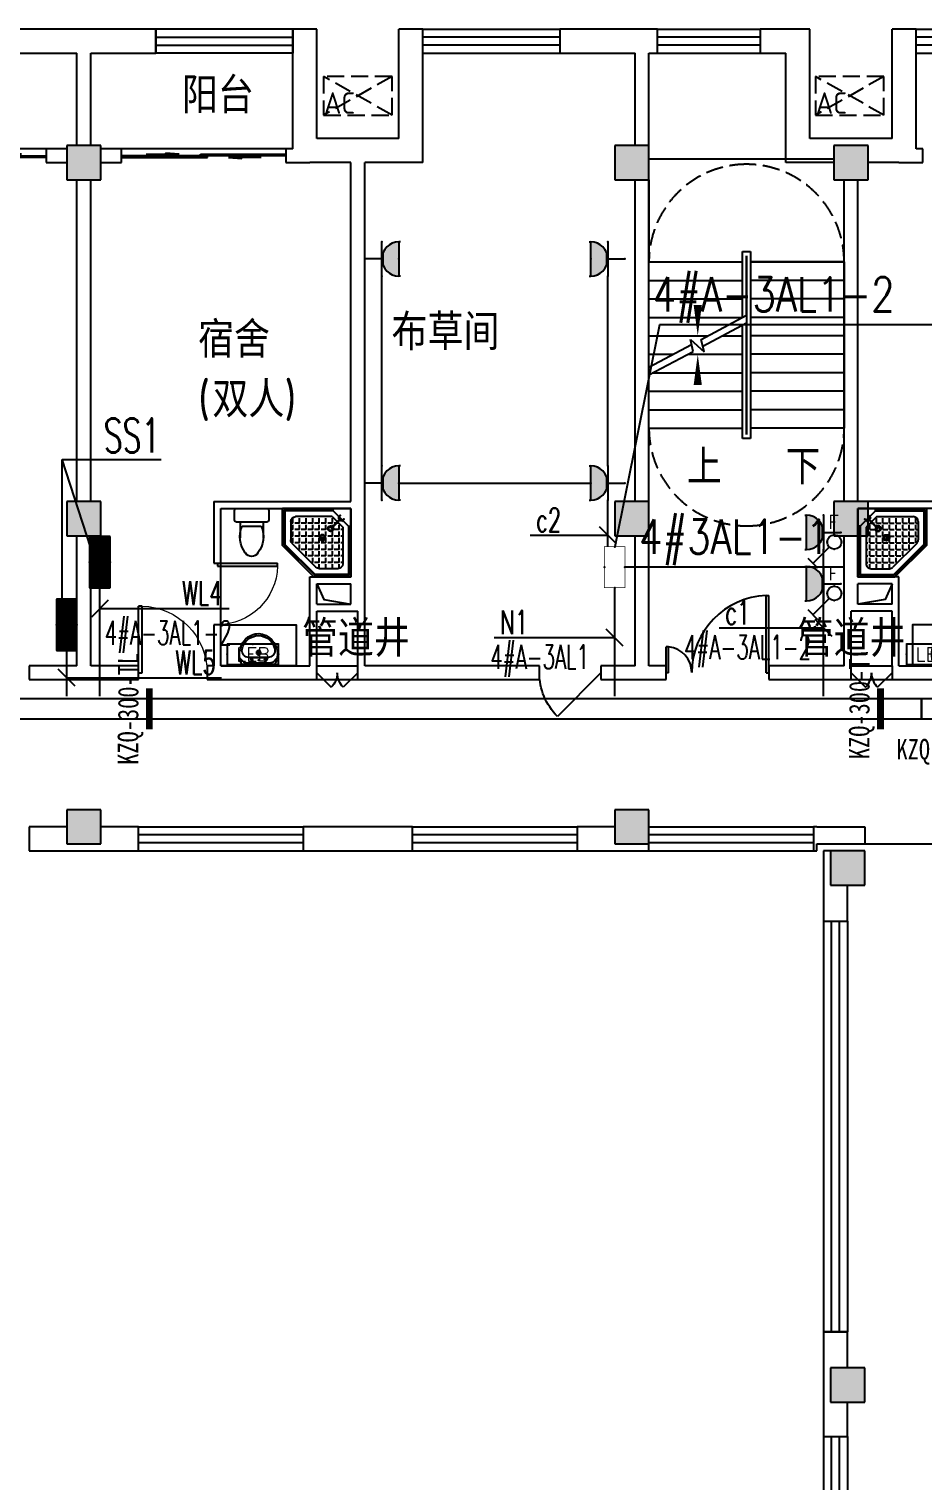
# Model space of a CAD drawing. Extents: x 1725663 to 4653551, y -550461 to 248782.
# Drawn here: x 2143250 to 2156300, y -328755 to -307554 of the extents above; entities that cross this region are included whole.
import ezdxf
from ezdxf.enums import TextEntityAlignment as Align

# ---------------------------------------------------------------- set-up
doc = ezdxf.new("R2010")
doc.units = 0
doc.header["$LTSCALE"] = 1000
doc.linetypes.add('DASH', pattern=[0.35, 0.25, -0.1])
for name, color, linetype in [('0-底图', 7, 'Continuous'), ('A-FLOR-STRS', 140, 'Continuous'), ('CABLETRAY', 4, 'Continuous'), ('CLAYER', 7, 'Continuous'), ('COLUMN', 255, 'Continuous'), ('DBZ', 7, 'Continuous'), ('DIM-照明', 3, 'Continuous'), ('DIM-箱柜', 7, 'Continuous'), ('DIM_SYMB', 3, 'Continuous'), ('DOOR_FIRE', 4, 'Continuous'), ('EQUIP-插座', 3, 'Continuous'), ('EQUIP-照明', 3, 'Continuous'), ('EQUIP-箱柜', 3, 'Continuous'), ('fur', 253, 'Continuous'), ('PUB_HATCH', 8, 'Continuous'), ('PUB_TEXT', 7, 'Continuous'), ('STAIR', 2, 'Continuous'), ('TEL_TEXT', 7, 'Continuous'), ('WALL', 2, 'Continuous'), ('WINDOW', 4, 'Continuous'), ('WIRE-照明', 6, 'Continuous'), ('抗震支吊架', 2, 'Continuous'), ('洁具', 213, 'Continuous'), ('空调外机', 211, 'Continuous')]:
    doc.layers.add(name, color=color, linetype=linetype)
doc.styles.add('_TCH_DIM', font='SIMPLEX', dxfattribs={"width": 0.8, "height": 5, "bigfont": 'HZTXT'})
doc.styles.add('_TEL_DIM', font='SIMPLEX', dxfattribs={"width": 0.8, "height": 3.5, "bigfont": 'HZTXT'})
doc.styles.add('kzcad', font='', dxfattribs={"width": 0.8})
doc.styles.get("Standard").update_dxf_attribs({"font": 'geniso.shx', "bigfont": 'hztxt.shx'})
doc.styles.get('kzcad').set_extended_font_data('SimSun')

# ---------------------------------------------------------------- blocks, each defined once
blk = doc.blocks.new('$equip_U$00000177(WIN7-PC-dian)')
at = {"const_width": 0.02}
blk.add_lwpolyline([(-0.6, 0.6), (0.6, 0.6), (0.6, 0), (-0.6, 0)], close=True, dxfattribs=at)
for p in [(0, 0.6), (-0.6, 0.3), (0, 0), (0.6, 0.3)]:
    blk.add_point(p)
at = {"color": 7, "style": '_TEL_DIM', "flags": 1}
for tag in ['A', 'REMARK']:
    blk.add_attdef(tag, text='', height=0.00002, dxfattribs=at).set_placement((0, 0), align=Align.MIDDLE_CENTER)
blk = doc.blocks.new('*X490')
at = {"color": 0}
for p, q in [((-250, 33), (-83, 200)), ((-250, 68), (-118, 200)), ((-250, 104), (-154, 200)), ((-250, 139), (-189, 200)), ((-250, 174), (-224, 200)), ((-247, 0), (-47, 200)), ((-212, 0), (-12, 200)), ((-177, 0), (23, 200)), ((-141, 0), (59, 200)), ((-106, 0), (94, 200)), ((-71, 0), (129, 200)), ((-35, 0), (165, 200)), ((0, 0), (200, 200)), ((35, 0), (235, 200)), ((71, 0), (250, 179)), ((106, 0), (250, 144)), ((141, 0), (250, 109)), ((177, 0), (250, 73)), ((212, 0), (250, 38)), ((247, 0), (250, 3))]:
    blk.add_line(p, q, dxfattribs=at)
blk = doc.blocks.new('$equip$00002943')
for p, q in [((-0.75, 0.6), (-0.75, 0)), ((0.75, 0.6), (-0.75, 0.6)), ((0.75, 0), (0.75, 0.6)), ((-0.75, 0), (0.75, 0))]:
    blk.add_line(p, q)
for points, const_width in [([(-0.75, 0.3), (0.75, 0.3)], 0.6), ([(-0.75, 0.6), (-0.75, 0), (0.75, 0), (0.75, 0.6), (-0.75, 0.6), (-0.75, 0)], 0.02)]:
    blk.add_lwpolyline(points, dxfattribs=dict(const_width=const_width))
for p in [(0, 0.6), (-0.75, 0.3), (0, 0), (0.75, 0.3)]:
    blk.add_point(p)
at = {"xscale": 0.00300000000061118, "yscale": 0.00300000000061118, "zscale": 0.00300000000061118}
blk.add_blockref('*X490', (0, 0), dxfattribs=at)
at = {"color": 7, "style": '_TEL_DIM', "flags": 1}
for tag in ['A', 'REMARK']:
    blk.add_attdef(tag, text='', height=0.00002, dxfattribs=at).set_placement((0, 0), align=Align.MIDDLE_CENTER)
blk = doc.blocks.new('$equip$00001764')
for p, q in [((-0.5, 1.05), (-0.5, 1)), ((-0.5, 1), (0.5, 1)), ((0.5, 1.05), (0.5, 1)), ((0.5, 0.5), (-0.5, 0.5)), ((0, 0.5), (0, 0))]:
    blk.add_line(p, q)
blk.add_arc((0, 1), 0.5, 180, 0)
for p in [(-0.5, 0.5), (0.5, 0.5), (0, 0)]:
    blk.add_point(p)
for points in [[(0.433, 0.75), (-0.433, 0.75), (0.5, 1), (-0.5, 1)], [(0.25, 0.567), (-0.25, 0.567), (0.433, 0.75), (-0.433, 0.75)], [(0, 0.5), (0, 0.5), (0.25, 0.567), (-0.25, 0.567)]]:
    blk.add_solid(points)
at = {"color": 7, "style": '_TEL_DIM'}
blk.add_attdef('$TEXT$', text='', height=0.4, dxfattribs=at).set_placement((0.303, 0.211), align=Align.MIDDLE_CENTER)
at = {"color": 7, "style": '_TEL_DIM', "flags": 1}
blk.add_attdef('A', text='', height=0.00002, dxfattribs=at).set_placement((0, 0), align=Align.MIDDLE_CENTER)
blk = doc.blocks.new('$equip$00002327')
for p, q in [((0.484, 0.975), (0.766, 0.692)), ((0.147, 0.356), (0.625, 0.833))]:
    blk.add_line(p, q)
blk.add_circle((0, 0.208), 0.208)
for p in [(-0.208, 0.208), (0, 0.417), (0, 0), (0.208, 0.208)]:
    blk.add_point(p)
at = {"color": 7, "flags": 1}
blk.add_attdef('A', text='', height=0.00002, dxfattribs=at).set_placement((0, 0), align=Align.MIDDLE_CENTER)
blk = doc.blocks.new('$equip$00001237')
for p, q in [((-0.5, 1.05), (-0.5, 1)), ((-0.5, 1), (0.5, 1)), ((0.5, 1.05), (0.5, 1)), ((0.5, 0.5), (-0.5, 0.5)), ((0, 0.5), (0, 0))]:
    blk.add_line(p, q)
blk.add_arc((0, 1), 0.5, 180, 0)
for p in [(0, 1), (-0.5, 0.5), (0.5, 0.5), (0, 0)]:
    blk.add_point(p)
for points in [[(0.433, 0.75), (-0.433, 0.75), (0.5, 1), (-0.5, 1)], [(0.25, 0.567), (-0.25, 0.567), (0.433, 0.75), (-0.433, 0.75)], [(0, 0.5), (0, 0.5), (0.25, 0.567), (-0.25, 0.567)]]:
    blk.add_solid(points)
at = {"flags": 9}
blk.add_attdef('A', (0, 0), '', height=0.00002, dxfattribs=at)
blk = doc.blocks.new('$equip$00002908')
for p, q in [((0.75, 0.6), (-0.75, 0.6)), ((-0.75, 0.6), (-0.75, 0)), ((0.75, 0), (0.75, 0.6)), ((-0.75, 0), (0.75, 0))]:
    blk.add_line(p, q)
at = {"const_width": 0.04}
blk.add_lwpolyline([(-0.75, 0.6), (-0.75, 0), (0.75, 0), (0.75, 0.6), (-0.75, 0.6), (-0.75, 0)], dxfattribs=at)
for p in [(0, 0.6), (-0.75, 0.3), (0, 0), (0.75, 0.3)]:
    blk.add_point(p)
at = {"color": 7, "style": '_TEL_DIM'}
blk.add_attdef('$TEXT$', text='', height=0.4, dxfattribs=at).set_placement((0, 0.3), align=Align.MIDDLE_CENTER)
at = {"color": 7, "style": '_TEL_DIM', "flags": 1}
for tag in ['A', 'REMARK']:
    blk.add_attdef(tag, text='', height=0.00002, dxfattribs=at).set_placement((0, 0), align=Align.MIDDLE_CENTER)
blk = doc.blocks.new('1F平面-CAD导入_dwg_Drawing4_t3_dwg_$plan$00001613-474159-1F-927810-1F')
at = {"layer": '洁具'}
for p, q in [((-30, 250), (-170, 250)), ((-200, 170), (-430, 170)), ((-260, -140), (-260, 140)), ((-200, -170), (-200, -220)), ((-170, -250), (-30, -250))]:
    blk.add_line(p, q, dxfattribs=at)
for points in [[(-200, 220), (-200, 170), (-200, -170), (-430, -170)], [(0, -220), (0, 220)]]:
    blk.add_lwpolyline(points, dxfattribs=at)
for centre, radius, start, end in [((-170, 220), 30, 90, 180), ((-30, 220), 30, 0, 90), ((-590, 0), 110, 123.4509, 236.5491), ((-413, -227), 398, 67.4505, 126.6381), ((-413, 227), 398, 233.3619, 292.5495), ((-170, -220), 30, 180, 270), ((-30, -220), 30, 270, 0)]:
    blk.add_arc(centre, radius, start, end, dxfattribs=at)
blk = doc.blocks.new('$lvtry$00000169')
at = {"color": 0}
for p, q in [((259, -36), (259, 0)), ((259, -36), (36, -259)), ((276, -120), (120, -276)), ((144, -151), (291, -298)), ((151, -144), (298, -291)), ((259, -24), (976, -24)), ((259, -36), (964, -36)), ((270, -213), (270, -143)), ((276, -120), (808, -120)), ((366, -213), (366, -143)), ((462, -213), (462, -143)), ((558, -213), (558, -143)), ((655, -213), (655, -143)), ((751, -213), (751, -143)), ((847, -213), (847, -143)), ((880, -192), (880, -460)), ((964, -36), (976, -24)), ((964, -36), (964, -525)), ((976, -24), (976, -530)), ((36, -259), (0, -259)), ((24, -259), (24, -976)), ((36, -259), (36, -964)), ((120, -276), (120, -808)), ((120, -309), (147, -309)), ((120, -405), (147, -405)), ((173, -309), (173, -239)), ((173, -309), (243, -309)), ((173, -405), (173, -335)), ((173, -405), (243, -405)), ((183, -213), (205, -213)), ((220, -213), (243, -213)), ((270, -213), (340, -213)), ((270, -263), (270, -239)), ((270, -405), (270, -335)), ((270, -405), (340, -405)), ((334, -309), (340, -309)), ((366, -213), (436, -213)), ((366, -309), (366, -239)), ((366, -309), (436, -309)), ((366, -405), (366, -335)), ((366, -405), (379, -405)), ((462, -213), (532, -213)), ((462, -309), (462, -239)), ((462, -309), (532, -309)), ((462, -405), (462, -335)), ((462, -405), (532, -405)), ((558, -213), (628, -213)), ((558, -309), (558, -239)), ((558, -309), (628, -309)), ((558, -405), (558, -335)), ((558, -405), (628, -405)), ((655, -213), (725, -213)), ((655, -309), (655, -239)), ((655, -309), (725, -309)), ((655, -405), (655, -335)), ((655, -405), (725, -405)), ((751, -213), (821, -213)), ((751, -309), (751, -239)), ((751, -309), (821, -309)), ((751, -405), (751, -335)), ((751, -405), (821, -405)), ((847, -213), (880, -213)), ((847, -309), (847, -239)), ((847, -309), (880, -309)), ((847, -405), (847, -335)), ((847, -405), (880, -405)), ((120, -501), (147, -501)), ((120, -598), (147, -598)), ((173, -501), (173, -431)), ((173, -501), (243, -501)), ((173, -598), (173, -528)), ((173, -598), (243, -598)), ((173, -694), (173, -624)), ((270, -501), (270, -431)), ((270, -501), (340, -501)), ((270, -598), (270, -528)), ((270, -598), (340, -598)), ((270, -694), (270, -624)), ((366, -501), (366, -431)), ((366, -501), (436, -501)), ((366, -598), (366, -528)), ((366, -598), (436, -598)), ((366, -694), (366, -624)), ((462, -501), (462, -431)), ((462, -501), (532, -501)), ((462, -598), (462, -528)), ((462, -598), (532, -598)), ((462, -694), (462, -624)), ((859, -511), (511, -859)), ((964, -525), (525, -964)), ((976, -530), (530, -976)), ((558, -501), (558, -431)), ((558, -501), (628, -501)), ((558, -598), (558, -528)), ((558, -598), (628, -598)), ((558, -694), (558, -624)), ((655, -501), (655, -431)), ((655, -501), (725, -501)), ((655, -598), (655, -528)), ((655, -598), (725, -598)), ((655, -694), (655, -624)), ((751, -501), (751, -431)), ((751, -501), (821, -501)), ((751, -598), (751, -528)), ((751, -598), (773, -598)), ((847, -501), (847, -431)), ((847, -501), (867, -501)), ((964, -525), (976, -530)), ((120, -694), (147, -694)), ((120, -790), (147, -790)), ((173, -694), (243, -694)), ((173, -790), (173, -720)), ((173, -790), (243, -790)), ((173, -878), (173, -816)), ((270, -694), (340, -694)), ((270, -790), (270, -720)), ((270, -790), (340, -790)), ((270, -880), (270, -816)), ((366, -694), (436, -694)), ((366, -790), (366, -720)), ((366, -790), (436, -790)), ((366, -880), (366, -816)), ((462, -694), (532, -694)), ((462, -790), (462, -720)), ((462, -790), (532, -790)), ((462, -880), (462, -816)), ((558, -694), (628, -694)), ((558, -790), (558, -720)), ((558, -790), (580, -790)), ((655, -694), (676, -694)), ((36, -964), (24, -976)), ((24, -976), (530, -976)), ((36, -964), (525, -964)), ((192, -880), (460, -880)), ((525, -964), (530, -976))]:
    blk.add_line(p, q, dxfattribs=at)
blk.add_lwpolyline([(0, 0), (0, -1000), (540, -1000), (1000, -540), (1000, 0)], close=True)
for points in [[(0, 0), (0, -1000)], [(0, 0), (1000, 0)], [(1000, 0), (1000, -540)], [(136, -190), (148, -178), (132, -162), (121, -174)], [(190, -136), (178, -148), (162, -132), (174, -121)], [(1000, -540), (540, -1000)], [(0, -1000), (540, -1000)]]:
    blk.add_lwpolyline(points, close=True, dxfattribs=at)
for radius in [43.8, 31.1]:
    blk.add_circle((416, -428), radius, dxfattribs=at)
for centre, radius, start, end in [((808, -192), 72, 0, 90), ((296, -296), 40.6, 142.583, 128.4197), ((296, -296), 28.6, 145.828, 125.6599), ((808, -460), 72, 315, 0), ((192, -808), 72, 180, 270), ((460, -808), 72, 270, 315)]:
    blk.add_arc(centre, radius, start, end, dxfattribs=at)
for p in [(103, -156, 0), (156, -102, 0), (416, -428, 0)]:
    blk.add_point(p, dxfattribs=at)
blk = doc.blocks.new('$lvtry$00000178')
at = {"color": 0}
for p, q in [((-238, 0), (238, 0)), ((-214, -36), (-272, -91)), ((-180, -23), (180, -23)), ((-142, -105), (140, -105)), ((140, -105), (-142, -105)), ((216, -37), (268, -91))]:
    blk.add_line(p, q, dxfattribs=at)
blk.add_lwpolyline([(-104, -430, 0.224698), (110, -425, 0.348046), (269, -79), (239, 0), (-241, 0), (-271, -79, 0.356844)], format="xyb", close=True, dxfattribs=at)
for centre, radius in [((-100, -65), 16.3), ((1, -172), 31.6), ((100, -65), 16.3)]:
    blk.add_circle(centre, radius, dxfattribs=at)
at = {"color": 0, "lineweight": 13}
blk.add_circle((1, -172), 23, dxfattribs=at)
at = {"color": 0}
for centre, radius, start, end in [((-142, -205), 100, 90, 190.5602), ((-180, -73), 50, 90, 133.181), ((140, -205), 100, 349.4398, 90), ((180, -73), 50, 44.5607, 90), ((-1, -179), 243, 190.5602, 349.4398)]:
    blk.add_arc(centre, radius, start, end, dxfattribs=at)
for p in [(0, -65), (1, -172)]:
    blk.add_point(p, dxfattribs=at)
blk = doc.blocks.new('A$C70365C93')
at = {"layer": '洁具'}
blk.add_lwpolyline([(-1900, 2300), (-1900, 1700), (-800, 1700), (-800, 2300)], close=True, dxfattribs=at)
blk.add_blockref('$lvtry$00000178', (-1350, 2280), dxfattribs=at)
at = {"layer": '洁具', "rotation": 180}
blk.add_blockref('$lvtry$00000169', (0, 0), dxfattribs=at)
at = {"layer": '洁具', "extrusion": (0, 0, -1), "xscale": -1, "zscale": -1, "rotation": 90}
blk.add_blockref('1F平面-CAD导入_dwg_Drawing4_t3_dwg_$plan$00001613-474159-1F-927810-1F', (1450, 0), dxfattribs=at)
blk = doc.blocks.new('A$Cf5a72a1b')
at = {"layer": '空调外机', "linetype": 'DASH'}
for p, q in [((1000, 563), (0, 0)), ((1000, 0), (0, 563))]:
    blk.add_line(p, q, dxfattribs=at)
blk.add_lwpolyline([(1000, 563), (0, 563), (0, 0), (1000, 0)], close=True, dxfattribs=at)
at = {"layer": 'PUB_TEXT'}
blk.add_text('AC', height=315, dxfattribs=at).set_placement((5, 18))
blk = doc.blocks.new('$WINLIB2D$00000001')
at = {"color": 0}
for points in [[(-0.5, 0.5), (-0.5, -0.5)], [(-0.5, 0.5), (0.5, 0.5)], [(0.5, -0.5), (0.5, 0.5)], [(0.5, 0.1667), (-0.5, 0.1667)], [(0.5, -0.1667), (-0.5, -0.1667)], [(-0.5, -0.5), (0.5, -0.5)]]:
    blk.add_lwpolyline(points, dxfattribs=at)
blk = doc.blocks.new('$TCHSYS$WIN2D')
for p, q in [((-0.5, 0.5), (0.5, 0.5)), ((-0.5, 0.5), (-0.5, -0.5)), ((0.5, 0.5), (0.5, -0.5)), ((0.5, 0.1667), (-0.5, 0.1667)), ((0.5, -0.1667), (-0.5, -0.1667)), ((-0.5, -0.5), (0.5, -0.5))]:
    blk.add_line(p, q)
blk = doc.blocks.new('$DorLib2D$00000131')
at = {"color": 0, "linetype": 'Continuous'}
for p, q in [((0.15, 0.125), (0.2319, 0.1973)), ((0.2319, 0.1973), (0.2319, 0.125)), ((-0.5, 0.125), (-0.5, 0)), ((0.0192, 0.125), (-0.5, 0.125)), ((0.0192, 0), (0.0192, 0.125)), ((0.35, 0.125), (0.15, 0.125)), ((-0.5, 0), (0.0192, 0)), ((-0.024, 0), (0.5, 0)), ((-0.024, -0.125), (-0.024, 0)), ((0.5, 0), (0.5, -0.125)), ((-0.35, -0.125), (-0.15, -0.125)), ((-0.2319, -0.1973), (-0.2319, -0.125)), ((-0.15, -0.125), (-0.2319, -0.1973)), ((0.5, -0.125), (-0.024, -0.125))]:
    blk.add_line(p, q, dxfattribs=at)
blk = doc.blocks.new('$DorLib2D$00000225')
at = {"color": 0}
for p, q in [((0.475, -0.001), (0.475, 0.752)), ((0.475, 0.752), (0.5, 0.752)), ((0.5, -0.001), (0.5, 0.752)), ((-0.5, 0), (-0.5, 0.252)), ((-0.475, 0.252), (-0.5, 0.252)), ((-0.475, 0), (-0.475, 0.252)), ((-0.475, 0), (-0.5, 0)), ((0.475, -0.001), (0.5, -0.001))]:
    blk.add_line(p, q, dxfattribs=at)
for centre, radius, start, end in [((0.505, -0.002), 0.755, 92.2493, 179.7238), ((-0.501, 0.003), 0.251, 359.7899, 84.0974)]:
    blk.add_arc(centre, radius, start, end, dxfattribs=at)
blk = doc.blocks.new('$DorLib2D$00000116')
at = {"color": 0}
for p, q in [((-0.5, 0), (-0.146, 0.354)), ((0.5, 0), (0.146, 0.354))]:
    blk.add_line(p, q, dxfattribs=at)
for centre, start, end in [((-0.5, 0), 0, 45), ((0.5, 0), 135, 180)]:
    blk.add_arc(centre, 0.5, start, end, dxfattribs=at)
blk = doc.blocks.new('$DorLib2D$00000114')
at = {"color": 0}
blk.add_line((0.5, 0), (-0.207, 0.707), dxfattribs=at)
blk.add_arc((0.5, 0), 1, 135, 180, dxfattribs=at)
blk = doc.blocks.new('$DorLib2D$00000001')
for p, q in [((0.45, 0.975), (0.5, 0.975)), ((0.45, 0), (0.45, 0.975)), ((0.5, 0), (0.5, 0.975)), ((0.5, 0), (0.45, 0))]:
    blk.add_line(p, q)
at = {"lineweight": 13}
blk.add_arc((0.475, 0), 0.975, 91.4693, 180, dxfattribs=at)
blk = doc.blocks.new('ugjhk')
at = {"layer": 'PUB_HATCH'}
for points in [[(1580557, -228120.8), (1580557, -228620.8), (1581057, -228620.8), (1581057, -228120.8)], [(1588557, -228120.8), (1588557, -228620.8), (1589057, -228620.8), (1589057, -228120.8)], [(1591757, -228120.8), (1591757, -228620.8), (1592257, -228620.8), (1592257, -228120.8)], [(1580557, -233320.8), (1580557, -233820.8), (1581057, -233820.8), (1581057, -233320.8)], [(1588557, -233320.8), (1588557, -233820.8), (1589057, -233820.8), (1589057, -233320.8)], [(1591757, -233320.8), (1591757, -233820.8), (1592257, -233820.8), (1592257, -233320.8)], [(1580557, -237820.8), (1580557, -238320.8), (1581057, -238320.8), (1581057, -237820.8)], [(1588557, -237820.8), (1588557, -238320.8), (1589057, -238320.8), (1589057, -237820.8)], [(1591707, -238420.8), (1591707, -238920.8), (1592207, -238920.8), (1592207, -238420.8)], [(1591707, -245970.8), (1591707, -246470.8), (1592207, -246470.8), (1592207, -245970.8)]]:
    blk.add_hatch(color=256, dxfattribs=at).paths.add_polyline_path(points)
for points in [[(1584207, -234520.8), (1584310.6, -234751), (1584707, -234820.8)], [(1592607, -234520.8), (1592503.4, -234751), (1592107, -234820.8)]]:
    blk.add_lwpolyline(points)
at = {"layer": 'A-FLOR-STRS'}
for p, q in [((1591757, -228320.8), (1589057, -228320.8)), ((1589057, -228620.8), (1589057, -229820.8)), ((1591907, -229820.8), (1591907, -228620.8)), ((1589057, -231358.9), (1589057, -229820.8)), ((1589057, -229820.8), (1590422, -229820.8)), ((1589057, -229820.8), (1590422, -229820.8)), ((1590422, -230631.4), (1590422, -229670.8)), ((1590422, -229670.8), (1590542, -229670.8)), ((1590482, -230599.4), (1590482, -229730.8)), ((1590482, -229730.8), (1590482, -229730.8)), ((1590482, -229730.8), (1590482, -230599.4)), ((1590482, -230599.4), (1590482, -229820.8)), ((1590482, -229820.8), (1590482, -232250.8)), ((1590542, -229670.8), (1590542, -232400.8)), ((1591907, -229820.8), (1590542, -229820.8)), ((1590542, -229820.8), (1591907, -229820.8)), ((1591907, -229820.8), (1591907, -232250.8)), ((1589057, -230090.8), (1590422, -230090.8)), ((1591907, -230090.8), (1590542, -230090.8)), ((1589057, -230360.8), (1590422, -230360.8)), ((1591907, -230360.8), (1590542, -230360.8)), ((1589057, -230630.8), (1590422, -230630.8)), ((1589819.5, -230952.5), (1590482, -230599.4)), ((1591907, -230630.8), (1590542, -230630.8)), ((1589842.9, -231053.4), (1590482, -230712.7)), ((1590422, -232400.8), (1590422, -230744.7)), ((1590482, -232250.8), (1590482, -230712.7)), ((1590482, -232340.8), (1590482, -230712.7)), ((1590482, -230712.7), (1590482, -232340.8)), ((1589057, -230900.8), (1589916.5, -230900.8)), ((1589057, -231358.9), (1589678.5, -231027.6)), ((1589701.9, -231128.5), (1589661.6, -230954.6)), ((1589661.6, -230954.6), (1589861.7, -231134.4)), ((1589861.7, -231134.4), (1589819.5, -230952.5)), ((1590129.1, -230900.8), (1590422, -230900.8)), ((1591907, -230900.8), (1590542, -230900.8)), ((1589057, -231472.2), (1589701.9, -231128.5)), ((1589057, -231170.8), (1589409.9, -231170.8)), ((1589622.5, -231170.8), (1590422, -231170.8)), ((1591907, -231170.8), (1590542, -231170.8)), ((1589057, -232250.8), (1589057, -231472.2)), ((1589115.9, -231440.8), (1590422, -231440.8)), ((1591907, -231440.8), (1590542, -231440.8)), ((1589057, -231710.8), (1590422, -231710.8)), ((1591907, -231710.8), (1590542, -231710.8)), ((1589057, -231980.8), (1590422, -231980.8)), ((1591907, -231980.8), (1590542, -231980.8)), ((1589057, -232250.8), (1590422, -232250.8)), ((1590482, -232250.8), (1590482, -232250.8)), ((1590482, -232340.8), (1590482, -232340.8)), ((1591907, -232250.8), (1590542, -232250.8)), ((1590542, -232400.8), (1590422, -232400.8))]:
    blk.add_line(p, q, dxfattribs=at)
at = {"layer": 'COLUMN'}
for p, q in [((1580557, -228120.8), (1580557, -228620.8)), ((1581057, -228120.8), (1580557, -228120.8)), ((1581057, -228620.8), (1581057, -228120.8)), ((1588557, -228120.8), (1588557, -228620.8)), ((1589057, -228120.8), (1588557, -228120.8)), ((1589057, -228620.8), (1589057, -228120.8)), ((1591757, -228120.8), (1591757, -228620.8)), ((1592257, -228120.8), (1591757, -228120.8)), ((1592257, -228620.8), (1592257, -228120.8)), ((1580557, -228620.8), (1581057, -228620.8)), ((1588557, -228620.8), (1589057, -228620.8)), ((1591757, -228620.8), (1592257, -228620.8)), ((1580557, -233320.8), (1580557, -233820.8)), ((1581057, -233320.8), (1580557, -233320.8)), ((1581057, -233820.8), (1581057, -233320.8)), ((1588557, -233320.8), (1588557, -233820.8)), ((1589057, -233320.8), (1588557, -233320.8)), ((1589057, -233820.8), (1589057, -233320.8)), ((1591757, -233320.8), (1591757, -233820.8)), ((1592257, -233320.8), (1591757, -233320.8)), ((1592257, -233820.8), (1592257, -233320.8)), ((1580557, -233820.8), (1581057, -233820.8)), ((1588557, -233820.8), (1589057, -233820.8)), ((1591757, -233820.8), (1592257, -233820.8)), ((1580557, -237820.8), (1580557, -238320.8)), ((1581057, -237820.8), (1580557, -237820.8)), ((1581057, -238320.8), (1581057, -237820.8)), ((1588557, -237820.8), (1588557, -238320.8)), ((1589057, -237820.8), (1588557, -237820.8)), ((1589057, -238320.8), (1589057, -237820.8)), ((1580557, -238320.8), (1581057, -238320.8)), ((1588557, -238320.8), (1589057, -238320.8)), ((1591707, -238420.8), (1591707, -238920.8)), ((1592207, -238420.8), (1591707, -238420.8)), ((1592207, -238920.8), (1592207, -238420.8)), ((1591707, -238920.8), (1592207, -238920.8)), ((1591707, -245970.8), (1591707, -246470.8)), ((1592207, -245970.8), (1591707, -245970.8)), ((1592207, -246470.8), (1592207, -245970.8)), ((1591707, -246470.8), (1592207, -246470.8))]:
    blk.add_line(p, q, dxfattribs=at)
at = {"layer": 'DIM_SYMB'}
for points in [[(1591194.5, -232385.8, 0, 0, 0), (1591194.5, -229070.8, 0, 0, 0), (1589769.5, -229070.8, 0, 0, 0), (1589769.5, -230900.8, 0, 120, 0), (1589769.5, -230450.8, 0, 0, 0)], [(1589769.5, -232385.8, 0, 0, 0), (1589769.5, -231170.8, 0, 120, 0), (1589769.5, -231620.8, 0, 0, 0)]]:
    blk.add_lwpolyline(points, format="xyseb", dxfattribs=at)
at = {"layer": 'DOOR_FIRE'}
for p, q in [((1584207, -235720.8), (1584807, -235720.8)), ((1592007, -235720.8), (1592607, -235720.8)), ((1584207, -235920.8), (1584807, -235920.8)), ((1592007, -235920.8), (1592607, -235920.8))]:
    blk.add_line(p, q, dxfattribs=at)
at = {"layer": 'fur'}
blk.add_line((1592207, -238320.8), (1603607, -238320.8), dxfattribs=at)
at = {"layer": 'STAIR', "color": 9, "linetype": 'DASH'}
for p, q in [((1590482, -228395.8), (1590482, -228395.8)), ((1590482, -233675.8), (1590482, -233675.8))]:
    blk.add_line(p, q, dxfattribs=at)
for points in [[(1589057, -229820.8, -0.4142136), (1590482, -228395.8)], [(1591907, -229820.8, 0.4142136), (1590482, -228395.8)], [(1589057, -232250.8, 0.4142136), (1590482, -233675.8)], [(1591907, -232250.8, -0.4142136), (1590482, -233675.8)]]:
    blk.add_lwpolyline(points, format="xyb", dxfattribs=at)
at = {"layer": 'WALL'}
for p, q in [((1580807, -226420.8), (1579757, -226420.8)), ((1581857, -226420.8), (1580807, -226420.8)), ((1581857, -226770.8), (1581857, -226420.8)), ((1584207, -226420.8), (1583857, -226420.8)), ((1583857, -226420.8), (1583857, -226770.8)), ((1584207, -228020.8), (1584207, -226420.8)), ((1585757, -226420.8), (1585407, -226420.8)), ((1585407, -228020.8), (1585407, -226420.8)), ((1585757, -226770.8), (1585757, -226420.8)), ((1588957, -226420.8), (1587757, -226420.8)), ((1587757, -226420.8), (1587757, -226770.8)), ((1589181.9, -226420.8), (1588957, -226420.8)), ((1589181.9, -226770.8), (1589181.9, -226420.8)), ((1591407, -226420.8), (1590682, -226420.8)), ((1590682, -226420.8), (1590682, -226770.8)), ((1591407, -228020.8), (1591407, -226420.8)), ((1592957, -226420.8), (1592607, -226420.8)), ((1592607, -228020.8), (1592607, -226420.8)), ((1592957, -226770.8), (1592957, -226420.8)), ((1579757, -226770.8), (1580707, -226770.8)), ((1580707, -228120.8), (1580707, -226770.8)), ((1580907, -226770.8), (1581857, -226770.8)), ((1580907, -228120.8), (1580907, -226770.8)), ((1583857, -228170.8), (1583857, -226770.8)), ((1585757, -228370.8), (1585757, -226770.8)), ((1587757, -226770.8), (1588857, -226770.8)), ((1588857, -228120.8), (1588857, -226770.8)), ((1589057, -228120.8), (1589057, -226770.8)), ((1589057, -226770.8), (1589181.9, -226770.8)), ((1590682, -226770.8), (1591057, -226770.8)), ((1591057, -228370.8), (1591057, -226770.8)), ((1592957, -228170.8), (1592957, -226770.8)), ((1584807, -228020.8), (1584207, -228020.8)), ((1585407, -228020.8), (1584807, -228020.8)), ((1592007, -228020.8), (1591407, -228020.8)), ((1592607, -228020.8), (1592007, -228020.8)), ((1580557, -228170.8), (1580257, -228170.8)), ((1580257, -228170.8), (1580257, -228370.8)), ((1581357, -228170.8), (1581057, -228170.8)), ((1581357, -228370.8), (1581357, -228170.8)), ((1583857, -228170.8), (1583757, -228170.8)), ((1583757, -228170.8), (1583757, -228370.8)), ((1593057, -228170.8), (1592957, -228170.8)), ((1593057, -228370.8), (1593057, -228170.8)), ((1580257, -228370.8), (1580557, -228370.8)), ((1581057, -228370.8), (1581357, -228370.8)), ((1583757, -228370.8), (1584107, -228370.8)), ((1584707, -228370.8), (1584107, -228370.8)), ((1584707, -233320.8), (1584707, -228370.8)), ((1585757, -228370.8), (1584907, -228370.8)), ((1584907, -233320.8), (1584907, -228370.8)), ((1591757, -228370.8), (1591057, -228370.8)), ((1592707, -228370.8), (1592257, -228370.8)), ((1592707, -228370.8), (1593057, -228370.8)), ((1580707, -233320.8), (1580707, -228620.8)), ((1580907, -233320.8), (1580907, -228620.8)), ((1588857, -233320.8), (1588857, -228620.8)), ((1589057, -233320.8), (1589057, -228620.8)), ((1591907, -233320.8), (1591907, -228620.8)), ((1592107, -233320.8), (1592107, -228620.8)), ((1582707, -233320.8), (1584707, -233320.8)), ((1582707, -233320.8), (1582707, -234220.8)), ((1582807, -233420.8), (1584707, -233420.8)), ((1582807, -234220.8), (1582807, -233420.8)), ((1584707, -234420.8), (1584707, -233420.8)), ((1584907, -234520.8), (1584907, -233320.8)), ((1594107, -233320.8), (1592257, -233320.8)), ((1594007, -233420.8), (1592257, -233420.8)), ((1580707, -235720.8), (1580707, -233820.8)), ((1580907, -235720.8), (1580907, -233820.8)), ((1588857, -235720.8), (1588857, -233820.8)), ((1589057, -235720.8), (1589057, -233820.8)), ((1591907, -234520.8), (1591907, -233820.8)), ((1592107, -234420.8), (1592107, -233820.8)), ((1582707, -234220.8), (1582807, -234220.8)), ((1584107, -234420.8), (1584707, -234420.8)), ((1584107, -234920.8), (1584107, -234420.8)), ((1592707, -234420.8), (1592107, -234420.8)), ((1592707, -234920.8), (1592707, -234420.8)), ((1584207, -234520.8), (1584707, -234520.8)), ((1584207, -234820.8), (1584207, -234520.8)), ((1584707, -234820.8), (1584707, -234520.8)), ((1584907, -234920.8), (1584907, -234520.8)), ((1591907, -234920.8), (1591907, -234520.8)), ((1592107, -234820.8), (1592107, -234520.8)), ((1592607, -234520.8), (1592107, -234520.8)), ((1592607, -234820.8), (1592607, -234520.8)), ((1584207, -234820.8), (1584707, -234820.8)), ((1592607, -234820.8), (1592107, -234820.8)), ((1582807, -235120.8), (1582707, -235120.8)), ((1582707, -235120.8), (1582707, -235720.8)), ((1582807, -235720.8), (1582807, -235120.8)), ((1584107, -235720.8), (1584107, -234920.8)), ((1584207, -234920.8), (1584807, -234920.8)), ((1584207, -235720.8), (1584207, -234920.8)), ((1584807, -235720.8), (1584807, -234920.8)), ((1584907, -235720.8), (1584907, -234920.8)), ((1591907, -235720.8), (1591907, -234920.8)), ((1592007, -235720.8), (1592007, -234920.8)), ((1592607, -234920.8), (1592007, -234920.8)), ((1592607, -235720.8), (1592607, -234920.8)), ((1592707, -235720.8), (1592707, -234920.8)), ((1580707, -235720.8), (1580007, -235720.8)), ((1580007, -235720.8), (1580007, -235920.8)), ((1581607, -235720.8), (1580907, -235720.8)), ((1581607, -235920.8), (1581607, -235720.8)), ((1582707, -235720.8), (1582607, -235720.8)), ((1582607, -235720.8), (1582607, -235920.8)), ((1582807, -235720.8), (1584107, -235720.8)), ((1584207, -235920.8), (1584207, -235720.8)), ((1584807, -235920.8), (1584807, -235720.8)), ((1587457, -235720.8), (1584907, -235720.8)), ((1587457, -235920.8), (1587457, -235720.8)), ((1588857, -235720.8), (1588357, -235720.8)), ((1588357, -235720.8), (1588357, -235920.8)), ((1589307, -235720.8), (1589057, -235720.8)), ((1589307, -235920.8), (1589307, -235720.8)), ((1591907, -235720.8), (1590807, -235720.8)), ((1590807, -235720.8), (1590807, -235920.8)), ((1592007, -235920.8), (1592007, -235720.8)), ((1592607, -235720.8), (1592607, -235920.8)), ((1592707, -235720.8), (1594007, -235720.8)), ((1580007, -235920.8), (1580807, -235920.8)), ((1580807, -235920.8), (1581607, -235920.8)), ((1582607, -235920.8), (1582707, -235920.8)), ((1582707, -235920.8), (1584107, -235920.8)), ((1584107, -235920.8), (1584207, -235920.8)), ((1584807, -235920.8), (1587457, -235920.8)), ((1588357, -235920.8), (1588957, -235920.8)), ((1588957, -235920.8), (1589307, -235920.8)), ((1590807, -235920.8), (1592007, -235920.8)), ((1592607, -235920.8), (1592707, -235920.8)), ((1592707, -235920.8), (1594107, -235920.8)), ((1580557, -238070.8), (1580007, -238070.8)), ((1580007, -238070.8), (1580007, -238420.8)), ((1581607, -238070.8), (1581057, -238070.8)), ((1581607, -238420.8), (1581607, -238070.8)), ((1585607, -238070.8), (1584007, -238070.8)), ((1584007, -238070.8), (1584007, -238420.8)), ((1585607, -238420.8), (1585607, -238070.8)), ((1588557, -238070.8), (1588007, -238070.8)), ((1588007, -238070.8), (1588007, -238420.8)), ((1591507, -238070.8), (1591457, -238070.8)), ((1591457, -238070.8), (1591457, -238420.8)), ((1591507, -238070.8), (1592207, -238070.8)), ((1592207, -238070.8), (1592207, -238320.8)), ((1580007, -238420.8), (1580807, -238420.8)), ((1580807, -238420.8), (1581607, -238420.8)), ((1584007, -238420.8), (1585607, -238420.8)), ((1588007, -238420.8), (1588807, -238420.8)), ((1588807, -238420.8), (1589057, -238420.8)), ((1589057, -238420.8), (1589057, -238320.8)), ((1591457, -238420.8), (1591507, -238420.8)), ((1591507, -238420.8), (1591507, -238320.8)), ((1591507, -238320.8), (1592207, -238320.8)), ((1591607, -238420.8), (1591607, -239445.8)), ((1591707, -238420.8), (1591607, -238420.8)), ((1591957, -239445.8), (1591957, -238920.8)), ((1591607, -239445.8), (1591957, -239445.8)), ((1591957, -245445.8), (1591607, -245445.8)), ((1591607, -245445.8), (1591607, -246220.8)), ((1591957, -245970.8), (1591957, -245445.8)), ((1591607, -246220.8), (1591607, -246970.8)), ((1591957, -246970.8), (1591957, -246470.8)), ((1591607, -246970.8), (1591957, -246970.8))]:
    blk.add_line(p, q, dxfattribs=at)
at = {"layer": 'WINDOW'}
for p, q in [((1580257, -228170.8), (1577857, -228170.8)), ((1583757, -228170.8), (1581357, -228170.8)), ((1582807, -235120.8), (1582807, -234220.8))]:
    blk.add_line(p, q, dxfattribs=at)
for p in [(1584307.5, -227677), (1591487, -227677)]:
    blk.add_blockref('A$Cf5a72a1b', p)
at = {"xscale": -1, "rotation": 180}
blk.add_blockref('A$C70365C93', (1584707, -233420.8), dxfattribs=at)
at = {"rotation": 180}
blk.add_blockref('A$C70365C93', (1592107, -233420.8), dxfattribs=at)
at = {"layer": 'DOOR_FIRE', "zscale": 200}
for name, p, xscale, yscale in [('$DorLib2D$00000225', (1590057, -235820.8), 1500, 1500), ('$DorLib2D$00000116', (1584507, -235820.8), 600, -600), ('$DorLib2D$00000114', (1587907, -235820.8), 900, -900), ('$DorLib2D$00000116', (1592307, -235820.8), -600, -600)]:
    blk.add_blockref(name, p, dxfattribs=dict(at, xscale=xscale, yscale=yscale))
at = {"layer": 'WINDOW'}
for name, p, xscale, yscale, zscale, rotation in [('$WINLIB2D$00000001', (1582857, -226595.8), 2000, 350, 2000, 180), ('$WINLIB2D$00000001', (1586757, -226595.8), -2000, 350, -2000, 180), ('$WINLIB2D$00000001', (1589932, -226595.8), -1500.092589734973, 350, -1500.092589734973, 180), ('$WINLIB2D$00000001', (1593957, -226595.8), -2000, 350, -2000, 180), ('$DorLib2D$00000131', (1579057, -228270.8), -2400, -200, -2400, 180), ('$DorLib2D$00000131', (1582557, -228270.8), 2400, -200, 2400, 180), ('$DorLib2D$00000001', (1582757, -234670.8), 900, -900, 900, 90), ('$TCHSYS$WIN2D', (1591782, -242445.8), 6000, -350, 6000, 269.9999999999709), ('$TCHSYS$WIN2D', (1591782, -250220.8), 6500, -350, 6500, 269.9999999999716)]:
    blk.add_blockref(name, p, dxfattribs=dict(at, xscale=xscale, yscale=yscale, zscale=zscale, rotation=rotation))
for name, p, xscale, yscale, zscale in [('$DorLib2D$00000001', (1582107, -235820.8), -1000, 1000, -1000), ('$WINLIB2D$00000001', (1582807, -238245.8), 2400, -350, 2400), ('$WINLIB2D$00000001', (1586807, -238245.8), 2400, -350, 2400), ('$WINLIB2D$00000001', (1590257, -238245.8), 2400, -350, 2400)]:
    blk.add_blockref(name, p, dxfattribs=dict(at, xscale=xscale, yscale=yscale, zscale=zscale))
at = {"layer": 'CLAYER'}
for p in [(1583992.3, -235583.8), (1591227.3, -235583.8)]:
    blk.add_text('管道井', height=525, dxfattribs=at).set_placement(p)
at = {"layer": 'PUB_TEXT'}
for s, p in [('阳台', (1582240, -227652.7)), ('宿舍', (1582474.5, -231220.5)), ('布草间', (1585299.6, -231109.9)), ('(', (1582474.5, -232092.6)), ('双人', (1582684.5, -232092.6)), (')', (1583734.5, -232092.6))]:
    blk.add_text(s, height=525, dxfattribs=at).set_placement(p)
at = {"layer": 'PUB_TEXT', "color": 7, "style": '_TCH_DIM'}
for s, p in [('上', (1589613.1, -233068.3)), ('下', (1591052.1, -233068.3))]:
    blk.add_text(s, height=506.4, dxfattribs=at).set_placement(p)

msp = doc.modelspace()

# ---------------------------------------------------------------- linework, layer by layer
at = {"layer": 'CABLETRAY'}
for p, q in [((2069691, -317331), (2156280, -317331)), ((2069691, -317331), (2156280, -317331)), ((2156280, -317331), (2156280, -317631)), ((2156280, -317331), (2157180, -317331)), ((2156280, -317631), (2156280, -317331)), ((2156280, -317331), (2156280, -317631)), ((2156280, -317331), (2157180, -317331)), ((2156280, -317631), (2156280, -317331)), ((2156280, -317631), (2069691, -317631)), ((2156280, -317631), (2069691, -317631)), ((2156430, -317631), (2156280, -317631)), ((2156430, -317631), (2156280, -317631))]:
    msp.add_line(p, q, dxfattribs=at)
at = {"layer": 'DBZ'}
for p, q in [((2152452, -311875), (2151800, -315113)), ((2156563, -311875), (2152452, -311875)), ((2155150, -315413), (2151950, -315413))]:
    msp.add_line(p, q, dxfattribs=at)
at = {"layer": 'DIM-照明'}
for p, q in [((2151824, -315071), (2151576, -314824)), ((2151824, -315071), (2151576, -314824)), ((2144407, -315892), (2144160, -316140)), ((2144407, -315892), (2144160, -316140)), ((2151924, -316566), (2151676, -316318)), ((2151924, -316566), (2151676, -316318)), ((2154974, -316424), (2154726, -316176)), ((2154974, -316424), (2154726, -316176)), ((2143924, -317151), (2143676, -316903)), ((2143924, -317151), (2143676, -316903))]:
    msp.add_line(p, q, dxfattribs=at)
for points in [[(2151081, -314948), (2150564, -314948)], [(2151081, -314948), (2150564, -314948)], [(2151700, -314948), (2151081, -314948)], [(2151700, -314948), (2151081, -314948)], [(2144284, -316016), (2145400, -316016)], [(2144284, -316016), (2145400, -316016)], [(2145400, -316016), (2146172, -316016)], [(2145400, -316016), (2146172, -316016)], [(2153745, -316300), (2153325, -316300)], [(2153745, -316300), (2153325, -316300)], [(2154850, -316300), (2153745, -316300)], [(2154850, -316300), (2153745, -316300)], [(2150274, -316442), (2150042, -316442)], [(2150274, -316442), (2150042, -316442)], [(2151800, -316442), (2150274, -316442)], [(2151800, -316442), (2150274, -316442)], [(2143800, -317027), (2145301, -317027)], [(2143800, -317027), (2145301, -317027)], [(2145301, -317027), (2146062, -317027)], [(2145301, -317027), (2146062, -317027)]]:
    msp.add_lwpolyline(points, dxfattribs=at)
at = {"layer": 'DIM-箱柜'}
for p, q in [((2143734, -315879), (2143734, -313839)), ((2144150, -315129), (2143734, -313839)), ((2143734, -313839), (2145178, -313839)), ((2143734, -315879), (2143734, -313839)), ((2144150, -315129), (2143734, -313839)), ((2143734, -313839), (2145178, -313839))]:
    msp.add_line(p, q, dxfattribs=at)
at = {"layer": 'WIRE-照明'}
for p, q in [((2148400, -313934), (2148400, -311161)), ((2151700, -313934), (2151700, -311161)), ((2148650, -314184), (2151450, -314184)), ((2151700, -315113), (2151700, -314434)), ((2154850, -315201), (2154850, -315154)), ((2154850, -317293), (2154850, -315201)), ((2144284, -317293), (2144284, -315712)), ((2151800, -317293), (2151800, -315713)), ((2143800, -317293), (2143800, -316629))]:
    msp.add_line(p, q, dxfattribs=at)
at = {"layer": '抗震支吊架', "color": 2, "const_width": 100}
for points in [[(2145006, -317781), (2145006, -317181)], [(2155680, -317781), (2155680, -317181)]]:
    msp.add_lwpolyline(points, dxfattribs=at)

# ---------------------------------------------------------------- block references
at = {"layer": '0-底图'}
msp.add_blockref('ugjhk', (563243, -81133), dxfattribs=at)
at = {"layer": 'EQUIP-插座', "xscale": 500, "yscale": 500, "zscale": 500}
for p, rotation in [((2148150, -310911), 270), ((2151950, -310911), 90), ((2148150, -314184), 270), ((2151950, -314184), 90)]:
    msp.add_blockref('$equip$00001237', p, dxfattribs=dict(at, rotation=rotation))
at = {"layer": 'EQUIP-插座'}
ref = msp.add_blockref('$equip$00001764', (2155100, -314904), dxfattribs=dict(at, xscale=500, yscale=500, zscale=500, rotation=90))
ref.add_attrib('$TEXT$', 'F', dxfattribs={"layer": '0', "color": 7, "height": 200, "style": '_TEL_DIM'}).set_placement((2154995, -314753), align=Align.MIDDLE_CENTER)
ref = msp.add_blockref('$equip$00001764', (2155100, -315654), dxfattribs=dict(at, xscale=500, yscale=500, zscale=500, rotation=90))
ref.add_attrib('$TEXT$', 'F', dxfattribs={"layer": '0', "color": 7, "height": 200, "style": '_TEL_DIM'}).set_placement((2154995, -315502), align=Align.MIDDLE_CENTER)
at = {"layer": 'EQUIP-照明', "xscale": 500, "yscale": 500, "zscale": 500, "rotation": 180}
for p in [(2155006, -314941), (2155006, -315691)]:
    msp.add_blockref('$equip$00002327', p, dxfattribs=at)
at = {"layer": 'EQUIP-箱柜', "xscale": 500, "yscale": 500, "zscale": 500}
for name, p, rotation in [('$equip$00002943', (2144134, -315337), 270), ('$equip_U$00000177(WIN7-PC-dian)', (2151950, -315413), 90), ('$equip_U$00000177(WIN7-PC-dian)', (2151950, -315413), 90), ('$equip_U$00000177(WIN7-PC-dian)', (2151950, -315413), 90), ('$equip$00002943', (2143950, -316254), 90)]:
    msp.add_blockref(name, p, dxfattribs=dict(at, rotation=rotation))
for p in [(2146518, -316834), (2156435, -316834)]:
    msp.add_blockref('$equip$00002908', p, dxfattribs=at).add_auto_attribs({'$TEXT$': 'LEB'})

# ---------------------------------------------------------------- texts
at = {"layer": 'DBZ', "style": '_TEL_DIM', "width": 0.8}
for s, p in [('4#A-3AL1-2', (2152355, -311678)), ('4#3AL1-1', (2152155, -315216))]:
    msp.add_text(s, height=500, dxfattribs=at).set_placement(p)
at = {"layer": 'DIM-照明', "color": 7, "style": '_TEL_DIM', "width": 0.64}
for s, p in [('c2', (2150652, -314898)), ('c2', (2150652, -314898)), ('WL4', (2145487, -315966)), ('WL4', (2145487, -315966)), ('N1', (2150130, -316392)), ('N1', (2150130, -316392)), ('c1', (2153413, -316250)), ('c1', (2153413, -316250)), ('WL5', (2145388, -316977)), ('WL5', (2145388, -316977))]:
    msp.add_text(s, height=350, dxfattribs=at).set_placement(p)
at = {"layer": 'DIM-箱柜', "color": 7, "style": '_TEL_DIM', "width": 0.64}
msp.add_text('SS1', height=500, dxfattribs=at).set_placement((2144342, -313739))
msp.add_text('SS1', height=500, dxfattribs=at).set_placement((2144342, -313739))
at = {"layer": 'TEL_TEXT', "style": '_TEL_DIM', "width": 0.6}
for s, p in [('4#A-3AL1-2', (2144355, -316544)), ('4#A-3AL1', (2149984, -316896)), ('4#A-3AL1-2', (2152812, -316754))]:
    msp.add_text(s, height=350, dxfattribs=at).set_placement(p)
at = {"layer": '抗震支吊架', "color": 2, "style": 'kzcad', "width": 0.8}
for s, rotation, p in [('KZQ-300-TL', 89.8854, (2144846, -317481)), ('KZQ-300-T', 89.8854, (2155520, -317481)), ('KZQ-300-TL', 359.8854, (2156730, -318221))]:
    msp.add_text(s, height=300, rotation=rotation, dxfattribs=at).set_placement(p, align=Align.CENTER)

doc.saveas('drawing.dxf')
